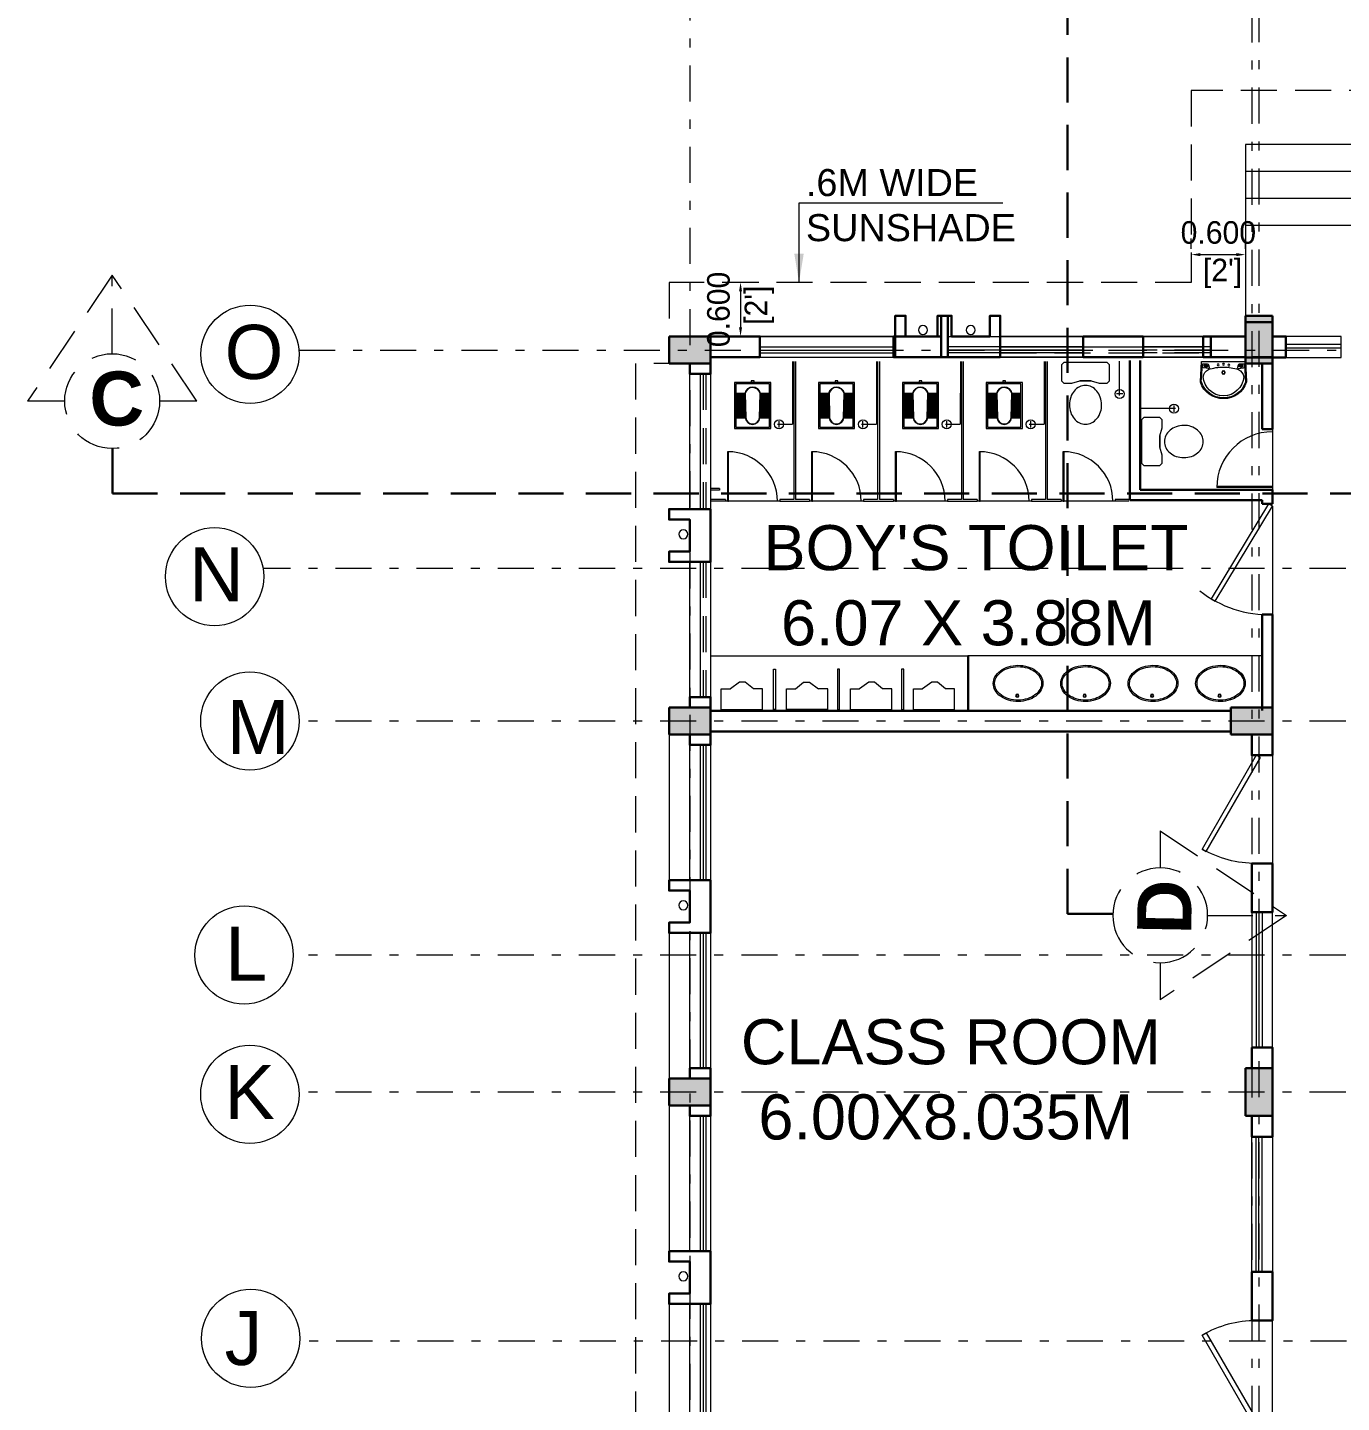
# Model space of a CAD drawing. Header units: millimetres. Extents: x 3614 to 12428, y -844 to 6844.
# Drawn here: x 5429.72 to 5444.28, y -309.71 to -294.46 of the extents above; entities that cross this region are included whole.
import ezdxf

# ---------------------------------------------------------------- set-up
doc = ezdxf.new("R2010")
doc.units = ezdxf.units.MM
doc.header["$LTSCALE"] = 40
doc.header["$MEASUREMENT"] = 0
doc.header["$PDMODE"] = 32
doc.header["$PDSIZE"] = 0.02
for name, pattern in [('CENTER2', [1.125, 0.75, -0.125, 0.125, -0.125]), ('DASHDOT', [1, 0.5, -0.25, 0, -0.25]), ('DASHED', [0.75, 0.5, -0.25]), ('DASHED2', [0.375, 0.25, -0.125])]:
    doc.linetypes.add(name, pattern=pattern)
doc.layers.get('0').update_dxf_attribs({"linetype": 'CONTINUOUS', "lineweight": 20})
doc.layers.get('Defpoints').update_dxf_attribs({"linetype": 'CONTINUOUS', "lineweight": 20})
for name, color, linetype, lineweight in [('CLL LEV.', 15, 'CONTINUOUS', 18), ('Column', 252, 'CONTINUOUS', 30), ('Column Hatch', 253, 'CONTINUOUS', 13), ('CUBICAL TOILET', 160, 'CONTINUOUS', 15), ('Dim', 220, 'CONTINUOUS', 15), ('Door', 54, 'CONTINUOUS', 18), ('elevation', 7, 'CONTINUOUS', 9), ('Fixture', 44, 'CONTINUOUS', 15), ('Furniture', 13, 'CONTINUOUS', 15), ('GRID', 134, 'DASHDOT', 13), ('GRID TEXT', 134, 'CENTER2', 13), ('Hidden', 30, 'DASHED', 18), ('Section', 72, 'DASHED2', 30), ('Stair', 1, 'CONTINUOUS', 15), ('TEXT', 7, 'CONTINUOUS', 20), ('Ventilator', 6, 'DASHED', 18), ('Wall', 7, 'CONTINUOUS', 30), ('Window', 150, 'CONTINUOUS', 15), ('Window-Wall', 7, 'CONTINUOUS', 18)]:
    doc.layers.add(name, color=color, linetype=linetype, lineweight=lineweight)
doc.styles.add('DIM', font='arial.ttf')
doc.styles.add('L120', font='simplex.shx', dxfattribs={"height": 1})
doc.styles.get("Standard").update_dxf_attribs({"font": 'txt.shx', "height": 0.03937})
doc.styles.add('Tabrej', font='GOTHIC.TTF')
doc.styles.add('Tabrej.', font='GOTHIC.TTF', dxfattribs={"height": 1})
doc.dimstyles.get("Standard").update_dxf_attribs({"dimtxt": 0.18, "dimasz": 0.18, "dimexe": 0.18, "dimexo": 0.0625, "dimgap": 0.09, "dimtad": 0, "dimtih": 1, "dimtoh": 1, "dimdec": 4, "dimzin": 0, "dimdsep": 46, "dimtxsty": 'Standard', "dimcen": 0.09, "dimadec": 0, "dimazin": 0, "dimtfac": 1, "dimtdec": 4, "dimtofl": 0, "dimtmove": 0, "dimatfit": 3, "dimfxl": 0, "dimtolj": 1, "dimtzin": 0, "dimarcsym": 0})
doc.dimstyles.new('Tabrej', dxfattribs={"dimtxt": 0.5, "dimasz": 0.45, "dimexe": 0.18, "dimexo": 0.0625, "dimgap": 0.09, "dimtad": 0, "dimdec": 3, "dimzin": 0, "dimdsep": 46, "dimtxsty": 'Tabrej', "dimcen": 0, "dimclrd": 256, "dimclre": 256, "dimclrt": 7, "dimaunit": 1, "dimadec": 3, "dimazin": 0, "dimtfac": 1, "dimtdec": 3, "dimtofl": 0, "dimtmove": 0, "dimatfit": 3, "dimfxl": 0, "dimtolj": 1, "dimtzin": 0, "dimlwd": -1, "dimlwe": -1, "dimarcsym": 0})

# ---------------------------------------------------------------- blocks, each defined once
blk = doc.blocks.new('COLUMN 546')
at = {"layer": 'Column Hatch'}
h = blk.add_hatch(color=0, dxfattribs=at)
h.dxf.hatch_style = 1
h.paths.add_polyline_path([(0, 0), (0.3, 0), (0.3, 0.46), (0, 0.46)])
at = {"layer": 'Column'}
for p, q in [((0.3, 0.46), (0, 0.46)), ((0, 0.46), (0, 0)), ((0.3, 0), (0.3, 0.46)), ((0, 0), (0.3, 0))]:
    blk.add_line(p, q, dxfattribs=at)
blk = doc.blocks.new('*U18')
for p, q in [((0, 0), (0, -6)), ((40, 0), (40, -6))]:
    blk.add_line(p, q)
blk.add_lwpolyline([(0, 0), (34.64, 20), (35.52, 18.48), (0.87, -1.52)], close=True)
blk.add_arc((0, 0), 40, 0, 30)
blk = doc.blocks.new('DOOR1')
at = {"layer": 'Door'}
blk.add_line((0, 0), (1.2, 0), dxfattribs=at)
at = {"layer": 'Door', "xscale": 0.0300000000000013, "yscale": 0.0300000000000013, "zscale": 0.0300000000000013}
blk.add_blockref('*U18', (0, 0.18), dxfattribs=at)
blk = doc.blocks.new('VENT 2')
at = {"layer": 'Ventilator', "linetype": 'Continuous', "ltscale": 0.02}
for p, q in [((0, 0.182), (1.5, 0.182)), ((0, 0.152), (1.5, 0.152))]:
    blk.add_line(p, q, dxfattribs=at)
at = {"layer": 'Window-Wall'}
for p, q in [((0, 0.23), (1.5, 0.23)), ((0, 0), (0, 0.23)), ((1.5, 0.23), (1.5, 0)), ((0, 0.115), (1.5, 0.115)), ((1.5, 0), (0, 0))]:
    blk.add_line(p, q, dxfattribs=at)
blk = doc.blocks.new('SHAFT2')
at = {"layer": 'Fixture'}
blk.add_circle((0.302, 0.307), 0.05, dxfattribs=at)
at = {"layer": 'Wall'}
blk.add_lwpolyline([(0, 0.585), (0.46, 0.585), (0.46, 0.47), (0.23, 0.47), (0.23, 0.115), (0.46, 0.115), (0.46, 0), (0, 0), (0, 0.585)], dxfattribs=at)
blk = doc.blocks.new('WINDOW 1')
at = {"layer": 'CLL LEV.'}
for p, q in [((-0.115, -0.23), (-0.115, -0.46)), ((1.615, -0.23), (1.615, -0.46)), ((-0.115, -0.46), (1.615, -0.46))]:
    blk.add_line(p, q, dxfattribs=at)
at = {"layer": 'Window'}
for p, q in [((0, -0.051), (1.5, -0.051)), ((0, -0.081), (1.5, -0.081))]:
    blk.add_line(p, q, dxfattribs=at)
at = {"layer": 'Window-Wall'}
for p, q in [((0, 0), (1.5, 0)), ((0, -0.23), (0, 0)), ((1.5, 0), (1.5, -0.23)), ((0, -0.115), (1.5, -0.115)), ((1.5, -0.23), (0, -0.23))]:
    blk.add_line(p, q, dxfattribs=at)
blk = doc.blocks.new('COLM 530')
at = {"layer": 'Column Hatch'}
h = blk.add_hatch(color=0, dxfattribs=at)
h.dxf.hatch_style = 1
h.paths.add_polyline_path([(5443.518, -633.795), (5443.218, -633.795), (5443.218, -634.325), (5443.518, -634.325)])
at = {"layer": 'Column'}
for p, q in [((5443.518, -633.795), (5443.218, -633.795)), ((5443.218, -633.795), (5443.218, -634.325)), ((5443.518, -634.325), (5443.518, -633.795)), ((5443.218, -634.325), (5443.518, -634.325))]:
    blk.add_line(p, q, dxfattribs=at)
blk = doc.blocks.new('SHAFT')
at = {"layer": 'Fixture'}
blk.add_circle((-0.328, 0.302), 0.05, dxfattribs=at)
at = {"layer": 'Wall'}
blk.add_lwpolyline([(-0.655, 0), (-0.655, 0.46), (-0.54, 0.46), (-0.54, 0.23), (-0.115, 0.23), (-0.115, 0.46), (0, 0.46), (0, 0), (-0.655, 0)], dxfattribs=at)
blk = doc.blocks.new('ENGLISH SHEET')
at = {"layer": 'Fixture'}
for p, q in [((4663.798, 251.204), (4663.773, 251.179)), ((4663.773, 251.179), (4663.773, 250.696)), ((4663.976, 251.204), (4663.798, 251.204)), ((4664.002, 251.179), (4663.976, 251.204)), ((4664.002, 251.09), (4664.002, 251.179)), ((4663.976, 251.001), (4664.002, 251.09)), ((4663.976, 250.874), (4663.976, 251.001)), ((4663.976, 251.001), (4663.976, 250.874)), ((4664.002, 250.785), (4663.976, 250.874)), ((4664.002, 250.696), (4664.002, 250.785)), ((4663.773, 250.696), (4663.798, 250.67)), ((4663.798, 250.67), (4663.976, 250.67)), ((4663.976, 250.67), (4664.002, 250.696))]:
    blk.add_line(p, q, dxfattribs=at)
blk.add_lwpolyline([(4664.459, 250.937, 0.117036), (4664.443, 251.003, 0.104338), (4664.396, 251.063, 0.09029), (4664.321, 251.105, 0.09898), (4664.243, 251.115, 0.08237), (4664.159, 251.101, 0.09029), (4664.09, 251.063, 0.104338), (4664.043, 251.003, 0.117036), (4664.027, 250.937, 0.117036), (4664.043, 250.871, 0.104338), (4664.09, 250.811, 0.09029), (4664.159, 250.773, 0.08237), (4664.243, 250.759, 0.08237), (4664.327, 250.773, 0.09029), (4664.396, 250.811, 0.104338), (4664.443, 250.871, 0.117036)], format="xyb", close=True, dxfattribs=at)
blk = doc.blocks.new('RSA BASIN 9')
for points in [[(-0.1, -16.2, 0.340881), (10.04, -9, 0.074195), (10.06, -8.89), (9.53, 0), (-9.54, 0), (-10.02, -8.77, 0.082611), (-9.96, -9.15, 0.330812), (-0.1, -16.2)], [(0, -15.03, 0.391482), (8.86, -6.67, 0.252869), (6.53, -3.51, 0.087242), (0.02, -2.46, 0.079484), (-6.53, -3.51, 0.2542), (-8.82, -6.67, 0.39026), (0, -15.03)], [(-8.57, -1.96, -0.907437), (-8.45, -1.81), (-7.52, -2.57, -0.907437), (-7.64, -2.72)], [(-8.2, -1.64, -0.907437), (-8.07, -1.49), (-7.14, -2.25, -0.907437), (-7.27, -2.4)], [(-7.82, -1.32, -0.907437), (-7.7, -1.17), (-6.77, -1.93, -0.907437), (-6.89, -2.08)], [(7.82, -1.32, 0.907437), (7.7, -1.17), (6.77, -1.93, 0.907437), (6.89, -2.08)], [(8.2, -1.64, 0.907437), (8.07, -1.49), (7.14, -2.25, 0.907437), (7.27, -2.4)], [(8.57, -1.96, 0.907437), (8.45, -1.81), (7.52, -2.57, 0.907437), (7.64, -2.72)]]:
    blk.add_lwpolyline(points, format="xyb", close=True)
for points in [[(-5.93, -3.31), (-6.16, -2.95, -0.183787), (-6.22, -2.68, 0.126662), (-6.25, -2.43), (-6.59, -1.44, 0.35453), (-7.05, -0.98), (-8.75, -0.98, 0.414214), (-9.14, -1.37), (-9.56, -9.09, 0.329849), (-0.07, -15.81, 0.338736), (9.65, -8.94, 0.075632), (9.66, -8.82), (9.14, -1.37, 0.414214), (8.75, -0.98), (7.05, -0.98, 0.35453), (6.59, -1.44), (6.25, -2.43, 0.126662), (6.22, -2.68, -0.183787), (6.16, -2.95), (5.93, -3.31)], [(-6.18, -3.39), (-6.24, -3.29, 0.220542), (-6.52, -3.11), (-8.75, -2.78, -0.361119), (-9.19, -2.35)], [(6.18, -3.39), (6.24, -3.29, -0.220542), (6.52, -3.11), (8.75, -2.78, 0.358803), (9.21, -2.33, 0.358803)]]:
    blk.add_lwpolyline(points, format="xyb")
for centre, radius in [((-2.35, -1.56), 0.399), ((0, -4.82), 0.771), ((0, -4.82), 0.602), ((0, -1.23), 0.399), ((2.28, -1.51), 0.399)]:
    blk.add_circle(centre, radius)
blk = doc.blocks.new('RSA CL6')
for p, q in [((5.51, 3.48), (5.51, 7.28)), ((5.91, 3.47), (5.91, 7.28)), ((6.3, 3.46), (6.3, 7.28)), ((6.69, 3.45), (6.69, 7.28)), ((7.09, 3.44), (7.09, 7.28)), ((7.48, 3.43), (7.48, 7.28)), ((7.87, 3.42), (7.87, 7.28)), ((8.27, 3.41), (8.27, 7.28)), ((8.66, 3.4), (8.66, 7.28)), ((9.06, 3.39), (9.06, 7.28)), ((9.45, 3.38), (9.45, 7.28)), ((9.84, 3.37), (9.84, 7.28)), ((10.24, 3.36), (10.24, 7.28)), ((10.63, 3.35), (10.63, 7.28)), ((11.02, 3.34), (11.02, 7.28)), ((11.42, 3.33), (11.42, 7.28)), ((11.81, 3.32), (11.81, 7.28)), ((12.2, 3.31), (12.2, 7.28)), ((12.6, 3.31), (12.6, 7.28)), ((12.99, 3.3), (12.99, 7.28)), ((13.39, 3.29), (13.39, 7.28)), ((13.78, 3.28), (13.78, 7.28)), ((14.17, 3.27), (14.17, 7.28)), ((14.57, 3.26), (14.57, 7.28)), ((14.96, 3.25), (14.96, 7.28)), ((15.35, 3.24), (15.35, 7.28)), ((15.75, 3.23), (15.75, 7.28)), ((16.14, 3.22), (16.14, 7.28)), ((16.14, 7.28), (16.14, 3.22)), ((5.51, -7.28), (5.51, -3.47)), ((5.91, -7.28), (5.91, -3.45)), ((6.3, -7.28), (6.3, -3.44)), ((6.69, -7.28), (6.69, -3.43)), ((7.09, -7.28), (7.09, -3.42)), ((7.48, -7.28), (7.48, -3.41)), ((7.87, -7.28), (7.87, -3.4)), ((8.27, -7.28), (8.27, -3.39)), ((8.66, -7.28), (8.66, -3.38)), ((9.06, -7.28), (9.06, -3.37)), ((9.45, -7.28), (9.45, -3.36)), ((9.84, -7.28), (9.84, -3.34)), ((10.24, -7.28), (10.24, -3.33)), ((10.63, -7.28), (10.63, -3.32)), ((11.02, -7.28), (11.02, -3.31)), ((11.42, -7.28), (11.42, -3.3)), ((11.81, -7.28), (11.81, -3.29)), ((12.2, -7.28), (12.2, -3.28)), ((12.6, -7.28), (12.6, -3.27)), ((12.99, -7.28), (12.99, -3.26)), ((13.39, -7.28), (13.39, -3.24)), ((13.78, -7.28), (13.78, -3.23)), ((14.17, -7.28), (14.17, -3.22)), ((14.57, -7.28), (14.57, -3.21)), ((14.96, -7.28), (14.96, -3.2)), ((15.35, -7.28), (15.35, -3.19)), ((15.75, -7.28), (15.75, -3.18)), ((16.14, -3.17), (16.14, -7.28)), ((16.14, -7.28), (16.14, -3.17))]:
    blk.add_line(p, q)
for points in [[(0.79, 7.87), (20.87, 7.87), (20.87, -7.87), (0.79, -7.87)], [(1.38, 7.28), (20.28, 7.28), (20.28, -7.28), (1.38, -7.28)]]:
    blk.add_lwpolyline(points, close=True)
blk.add_lwpolyline([(0.79, -0.59), (0, -0.59), (0, 0.59), (0.79, 0.59)])
for points in [[(5.51, 3.48), (16.14, 3.22, -0.899983), (16.14, -3.17), (5.54, -3.47, -0.799392)], [(5.53, 3.28), (16.13, 3.02, -0.897689), (16.12, -2.97), (5.56, -3.27, -0.793494), (5.53, 3.28)]]:
    blk.add_lwpolyline(points, format="xyb", close=True)
blk = doc.blocks.new('RH 1200')
for p, q in [((21, 0), (21, 43.3)), ((21.7, 0), (21.7, 43.3)), ((-21.7, 0), (21.7, 0)), ((21.7, 0), (21, 0))]:
    blk.add_line(p, q)
at = {"extrusion": (0, 0, -1)}
blk.add_ellipse((21.7, 0), major_axis=(-30.6, 30.6), ratio=1, start_param=5.497787, end_param=7.068583, dxfattribs=at)
blk = doc.blocks.new('HJK')
at = {"layer": 'Door', "ltscale": 20}
blk.add_line((3658.233, -481.12), (3658.908, -481.12), dxfattribs=at)
at = {"layer": 'Door', "ltscale": 20, "xscale": 0.014287499999341, "yscale": 0.014287499999341, "zscale": 0.014287499999341, "rotation": 359.999999999943}
blk.add_blockref('RH 1200', (3658.571, -481.12), dxfattribs=at)
blk = doc.blocks.new('RSA BASIN 2')
for points in [[(10.67, -8.12, 0.12976), (9.97, -5.22, 0.106426), (7.61, -2.47, 0.084431), (4.27, -0.72, 0.073534), (0, 0, 0.073534), (-4.29, -0.55, 0.084431), (-7.7, -2.16, 0.106426), (-10.17, -4.82, 0.12976), (-10.98, -7.69, 0.12976), (-10.28, -10.59, 0.106426), (-7.92, -13.34, 0.084431), (-4.58, -15.09, 0.073534), (-0.31, -15.81, 0.073534), (3.98, -15.26, 0.084431), (7.39, -13.64, 0.106426), (9.85, -10.99, 0.12976)], [(10.08, -7.9, 0.119977), (9.45, -5.5, 0.106426), (7.25, -2.94, 0.084431), (4.08, -1.28, 0.073534), (-0.01, -0.59, 0.073534), (-4.13, -1.12, 0.084431), (-7.36, -2.65, 0.106426), (-9.66, -5.12, 0.12976), (-10.39, -7.7, 0.009633), (-10.39, -7.9, 0.119977), (-9.76, -10.31, 0.106426), (-7.57, -12.87, 0.084431), (-4.4, -14.53, 0.073534), (-0.3, -15.22, 0.073534), (3.82, -14.69, 0.084431), (7.05, -13.16, 0.106426), (9.35, -10.69, 0.12976), (10.08, -8.11, 0.009633)]]:
    blk.add_lwpolyline(points, format="xyb", close=True)
for radius in [0.7, 0.479]:
    blk.add_circle((-0.47, -2.53), radius)
blk = doc.blocks.new('Urinal 1')
for p, q in [((0, 9), (9, 9)), ((0, 9), (0, -9)), ((9, 9), (9, 5)), ((12, 1), (9, 5)), ((12, -1.5), (12, 1)), ((9, -5), (12, -1.5)), ((9, -9), (9, -5)), ((0, -9), (9, -9))]:
    blk.add_line(p, q)
blk = doc.blocks.new('rtg')
at = {"layer": 'Door', "ltscale": 0.05}
blk.add_line((5064.361, -255.623), (5064.361, -256.826), dxfattribs=at)
at = {"layer": 'Door'}
blk.add_lwpolyline([(5064.361, -255.623), (5064.317, -255.597), (5063.682, -256.65), (5063.726, -256.676)], close=True, dxfattribs=at)
blk.add_arc((5064.319, -255.593), 1.234, 231.6585, 271.9391, dxfattribs=at)
blk = doc.blocks.new('GRID TY6')
at = {"layer": 'GRID', "lineweight": 18, "ltscale": 0.02}
for p, q in [((5437.0578, -290.0307), (5437.0578, -340.9309)), ((5443.2878, -290.2754), (5443.2878, -340.9309)), ((5443.3678, -290.2724), (5443.3678, -340.9309)), ((5432.7255, -295.8856), (5508.2295, -295.8856)), ((5508.2295, -300.0006), (5432.7255, -300.0006)), ((5508.2295, -304.1156), (5432.7249, -304.1156))]:
    blk.add_line(p, q, dxfattribs=at)
at = {"layer": 'GRID', "color": 190, "lineweight": 18, "ltscale": 0.02}
for p, q in [((5508.2295, -298.3106), (5432.3268, -298.3106)), ((5508.2295, -302.5959), (5432.6614, -302.5959)), ((5508.2388, -306.8766), (5432.6783, -306.8766))]:
    blk.add_line(p, q, dxfattribs=at)
at = {"layer": 'GRID TEXT', "linetype": 'ByBlock', "lineweight": 20, "ltscale": 0.05}
for centre in [(5432.1828, -295.9325), (5432.1807, -300.0006), (5432.1807, -304.141)]:
    blk.add_circle(centre, 0.5447, dxfattribs=at)
at = {"layer": 'GRID TEXT', "color": 190, "linetype": 'ByBlock', "lineweight": 20, "ltscale": 0.05}
for centre in [(5431.7893, -298.3993), (5432.1167, -302.5959), (5432.1901, -306.8479)]:
    blk.add_circle(centre, 0.5447, dxfattribs=at)
at = {"layer": 'GRID TEXT', "linetype": 'ByBlock', "lineweight": 20, "ltscale": 0.05, "char_height": 0.6, "attachment_point": 1, "style": 'Tabrej.'}
for s, insert in [('{\\fArial|b0|i0|c0|p34;O}', (5431.9008, -295.6064)), ('{\\fArial|b0|i0|c0|p34;M}', (5431.924, -299.7662))]:
    blk.add_mtext_dynamic_manual_height_columns(s, width=2.477927, gutter_width=5, heights=[0], dxfattribs=dict(at, insert=insert))
at = {"layer": 'GRID TEXT', "color": 190, "lineweight": 18, "ltscale": 0.05, "char_height": 0.6, "attachment_point": 1, "style": 'Tabrej.'}
for s, insert in [('{\\fArial|b0|i0|c0|p34;N}', (5431.5073, -298.0732)), ('{\\fArial|b0|i0|c0|p34;J}', (5431.9006, -306.5429))]:
    blk.add_mtext_dynamic_manual_height_columns(s, width=2.477927, gutter_width=5, heights=[0], dxfattribs=dict(at, insert=insert))
at = {"layer": 'GRID TEXT', "color": 190, "linetype": 'ByBlock', "lineweight": 20, "ltscale": 0.05, "insert": (5431.908, -302.2807), "char_height": 0.6, "attachment_point": 1, "style": 'Tabrej.'}
blk.add_mtext_dynamic_manual_height_columns('{\\fArial|b0|i0|c0|p34;L}', width=2.477927, gutter_width=5, heights=[0], dxfattribs=at)
at = {"layer": 'GRID TEXT', "lineweight": 18, "ltscale": 0.05, "insert": (5431.8987, -303.8149), "char_height": 0.6, "attachment_point": 1, "style": 'Tabrej.'}
blk.add_mtext_dynamic_manual_height_columns('{\\fArial|b0|i0|c0|p34;K}', width=2.477927, gutter_width=5, heights=[0], dxfattribs=at)
blk = doc.blocks.new('BDHVBFH')
at = {"layer": 'Section', "color": 7, "linetype": 'ByBlock', "lineweight": 20, "ltscale": 0.05}
for p, q in [((5432.399, -574.787), (5431.461, -576.186)), ((5432.399, -575.66), (5432.399, -574.787)), ((5433.338, -576.186), (5432.399, -574.787)), ((5431.873, -576.186), (5431.461, -576.186)), ((5433.338, -576.186), (5432.925, -576.186))]:
    blk.add_line(p, q, dxfattribs=at)
blk.add_circle((5432.399, -576.186), 0.526, dxfattribs=at)
blk = doc.blocks.new('SEC CC')
at = {"layer": 'Section', "ltscale": 0.05}
for q in [(5650.526, -525.926), (5675.879, -526.426)]:
    blk.add_line((5650.526, -526.426), q, dxfattribs=at)
at = {"layer": 'Section'}
blk.add_blockref('BDHVBFH', (218.124, 50.786), dxfattribs=at)
at = {"layer": 'Section', "insert": (5650.265, -525.077), "char_height": 0.6, "attachment_point": 1, "rotation": 1.0017, "style": 'Tabrej'}
blk.add_mtext_dynamic_manual_height_columns('{\\fArial|b1|i0|c0|p34;C}', width=20.54056, gutter_width=5, heights=[0], dxfattribs=at)
blk = doc.blocks.new('SEC DD')
at = {"layer": 'Section', "ltscale": 0.05}
for p, q in [((5719.78, -533.24), (5719.78, -532.74)), ((5733.893, -533.24), (5733.893, -532.74)), ((5719.78, -533.24), (5733.893, -533.24))]:
    blk.add_line(p, q, dxfattribs=at)
at = {"layer": 'Section'}
blk.add_blockref('BDHVBFH', (287.365, 43.972), dxfattribs=at)
at = {"layer": 'Section', "xscale": 0.8901284446376274, "yscale": 0.8901284446376274, "zscale": 0.8901284446376274}
blk.add_blockref('BDHVBFH', (898.22, -19.336), dxfattribs=at)
at = {"layer": 'Section', "char_height": 0.6, "attachment_point": 1, "rotation": 1.0017, "style": 'Tabrej'}
for s, insert in [('{\\fArial|b1|i0|c0|p34;D}', (5719.549, -531.871)), ("{\\fArial|b1|i0|c0|p34;D'}", (5733.532, -531.866))]:
    blk.add_mtext_dynamic_manual_height_columns(s, width=20.54056, gutter_width=5, heights=[0], dxfattribs=dict(at, insert=insert))
blk = doc.blocks.new('*D475')
at = {"layer": 'Defpoints', "color": 0, "ltscale": 0.05, "transparency": 16777216}
for p in [(5437.888, -297.289), (5437.621, -297.889), (5437.835, -297.889)]:
    blk.add_point(p, dxfattribs=at)
at = {"layer": 'Dim', "ltscale": 0.05, "transparency": 16777216}
for p, q in [((5437.825, -297.289), (5437.441, -297.289)), ((5437.621, -297.389), (5437.621, -297.789)), ((5437.773, -297.889), (5437.441, -297.889))]:
    blk.add_line(p, q, dxfattribs=at)
for points in [[(5437.604, -297.389), (5437.637, -297.389), (5437.621, -297.289)], [(5437.604, -297.789), (5437.637, -297.789), (5437.621, -297.889)]]:
    blk.add_solid(points, dxfattribs=at)
at = {"layer": 'Dim', "color": 7, "lineweight": 18, "ltscale": 0.05, "transparency": 16777216, "insert": (5437.621, -297.589), "char_height": 0.25, "attachment_point": 5, "rotation": 90, "style": 'Tabrej'}
blk.add_mtext("\\A1;0.600\\P [2']", dxfattribs=at)
blk = doc.blocks.new('*D476')
at = {"layer": 'Defpoints', "color": 0, "ltscale": 0.05, "transparency": 16777216}
for p in [(5442.618, -296.981), (5443.218, -296.981), (5443.218, -296.981)]:
    blk.add_point(p, dxfattribs=at)
at = {"layer": 'Dim', "ltscale": 0.05, "transparency": 16777216}
for p, q in [((5442.618, -296.918), (5442.618, -296.801)), ((5443.218, -296.918), (5443.218, -296.801)), ((5442.718, -296.981), (5443.118, -296.981))]:
    blk.add_line(p, q, dxfattribs=at)
for points in [[(5442.718, -296.964), (5442.718, -296.998), (5442.618, -296.981)], [(5443.118, -296.964), (5443.118, -296.998), (5443.218, -296.981)]]:
    blk.add_solid(points, dxfattribs=at)
at = {"layer": 'Dim', "color": 7, "lineweight": 18, "ltscale": 0.05, "transparency": 16777216, "insert": (5442.918, -296.981), "char_height": 0.25, "attachment_point": 5, "style": 'Tabrej'}
blk.add_mtext("\\A1;0.600\\P [2']", dxfattribs=at)
blk = doc.blocks.new('NEW BILDING')
at = {"layer": 'CLL LEV.'}
for p, q in [((5437.0578, -269.9611), (5436.8278, -269.9611)), ((5437.0578, -269.9611), (5436.8278, -269.9611)), ((5437.0578, -269.9611), (5436.8278, -269.9611)), ((5437.0578, -271.6911), (5436.8278, -271.6911)), ((5437.0578, -271.6911), (5436.8278, -271.6911)), ((5437.0578, -271.6911), (5436.8278, -271.6911)), ((5437.0578, -272.0461), (5436.8278, -272.0461)), ((5437.0578, -272.0461), (5436.8278, -272.0461)), ((5437.0578, -272.0461), (5436.8278, -272.0461)), ((5437.0578, -273.7761), (5436.8278, -273.7761)), ((5437.0578, -273.7761), (5436.8278, -273.7761)), ((5437.0578, -273.7761), (5436.8278, -273.7761))]:
    blk.add_line(p, q, dxfattribs=at)
at = {"layer": 'CUBICAL TOILET', "ltscale": 0.01}
for p, q in [((5438.2098, -269.9381), (5438.2098, -271.4681)), ((5438.2298, -269.9381), (5438.2298, -271.4681)), ((5439.1398, -269.9381), (5439.1398, -271.4681)), ((5439.1598, -269.9381), (5439.1598, -271.4681)), ((5440.0698, -269.9381), (5440.0698, -271.4681)), ((5440.0898, -269.9381), (5440.0898, -271.4681)), ((5440.9998, -269.9381), (5440.9998, -271.4681)), ((5441.0198, -269.9381), (5441.0198, -271.4681)), ((5437.3878, -271.3468), (5437.2878, -271.3468)), ((5437.3878, -271.3468), (5437.2878, -271.3468)), ((5437.3878, -271.3668), (5437.2878, -271.3668)), ((5437.3878, -271.3668), (5437.2878, -271.3668)), ((5437.3878, -271.3468), (5437.3878, -271.3668)), ((5437.3878, -271.3468), (5437.3878, -271.3668)), ((5437.4548, -271.4681), (5437.2999, -271.4681)), ((5437.4548, -271.4881), (5437.2999, -271.4881)), ((5437.4548, -271.4681), (5437.4548, -271.4881)), ((5437.4548, -271.4905), (5437.4548, -271.4805)), ((5438.2098, -271.4681), (5438.0548, -271.4681)), ((5438.0548, -271.4681), (5438.0548, -271.4881)), ((5438.0548, -271.4881), (5438.3848, -271.4881)), ((5438.3848, -271.4681), (5438.2298, -271.4681)), ((5438.3848, -271.4681), (5438.3848, -271.4881)), ((5439.1398, -271.4681), (5438.9848, -271.4681)), ((5438.9848, -271.4681), (5438.9848, -271.4881)), ((5438.9848, -271.4881), (5439.3148, -271.4881)), ((5439.3148, -271.4681), (5439.1598, -271.4681)), ((5439.3148, -271.4681), (5439.3148, -271.4881)), ((5440.0698, -271.4681), (5439.9148, -271.4681)), ((5439.9148, -271.4681), (5439.9148, -271.4881)), ((5439.9148, -271.4881), (5440.2448, -271.4881)), ((5440.2448, -271.4681), (5440.0898, -271.4681)), ((5440.2448, -271.4681), (5440.2448, -271.4881)), ((5440.9998, -271.4681), (5440.8448, -271.4681)), ((5440.8448, -271.4681), (5440.8448, -271.4881)), ((5440.8448, -271.4881), (5441.1748, -271.4881)), ((5441.1748, -271.4681), (5441.0198, -271.4681)), ((5441.1748, -271.4681), (5441.1748, -271.4881)), ((5441.9249, -271.4681), (5441.7748, -271.4681)), ((5441.7748, -271.4681), (5441.7748, -271.4881)), ((5441.9249, -271.4881), (5441.7748, -271.4881))]:
    blk.add_line(p, q, dxfattribs=at)
at = {"layer": 'CUBICAL TOILET', "ltscale": 0.05}
for p, q in [((5440.14, -273.7991), (5440.14, -273.2011)), ((5440.1525, -273.2011), (5440.14, -273.2011)), ((5440.1525, -273.7991), (5440.1525, -273.2011))]:
    blk.add_line(p, q, dxfattribs=at)
at = {"layer": 'Door', "ltscale": 20}
blk.add_line((5443.5181, -270.688), (5443.5181, -271.363), dxfattribs=at)
at = {"layer": 'Fixture'}
for p, q in [((5437.2878, -273.2011), (5440.14, -273.2011)), ((5443.4027, -273.2011), (5440.1525, -273.2011))]:
    blk.add_line(p, q, dxfattribs=at)
for points in [[(5438.0093, -273.3491), (5438.0093, -273.7991), (5437.9843, -273.7991), (5437.9843, -273.3491)], [(5438.6943, -273.3491), (5438.6943, -273.7991), (5438.7193, -273.7991), (5438.7193, -273.3491)], [(5439.4043, -273.3496), (5439.4043, -273.7996), (5439.4293, -273.7996), (5439.4293, -273.3496)]]:
    blk.add_lwpolyline(points, close=True, dxfattribs=at)
at = {"layer": 'Furniture', "ltscale": 0.05}
for p, q in [((5438.1974, -269.9381), (5438.1973, -270.6352)), ((5439.1274, -269.9381), (5439.1273, -270.6352)), ((5440.0574, -269.9381), (5440.0573, -270.6352)), ((5440.9874, -269.9381), (5440.9873, -270.6352)), ((5441.8237, -270.3138), (5441.8237, -269.9353)), ((5441.8578, -270.298), (5441.7895, -270.298)), ((5442.4417, -270.4614), (5442.0632, -270.4613)), ((5442.4259, -270.4272), (5442.4259, -270.4955)), ((5438.0315, -270.6352), (5438.1973, -270.6352)), ((5438.0473, -270.6694), (5438.0473, -270.6011)), ((5438.9615, -270.6352), (5439.1273, -270.6352)), ((5438.9773, -270.6694), (5438.9773, -270.6011)), ((5439.8915, -270.6352), (5440.0573, -270.6352)), ((5439.9073, -270.6694), (5439.9073, -270.6011)), ((5440.7273, -270.6631), (5440.7273, -270.5948)), ((5440.8215, -270.6352), (5440.9873, -270.6352)), ((5440.8373, -270.6694), (5440.8373, -270.6011))]:
    blk.add_line(p, q, dxfattribs=at)
for centre in [(5441.8237, -270.298), (5442.4259, -270.4614), (5438.0473, -270.6352), (5438.9773, -270.6352), (5439.9073, -270.6352), (5440.8373, -270.6352)]:
    blk.add_circle(centre, 0.05, dxfattribs=at)
at = {"layer": 'Hidden', "ltscale": 0.02}
for p, q in [((5447.7678, -266.9311), (5442.6178, -266.9311)), ((5442.6178, -266.9311), (5442.6178, -269.0611)), ((5442.6178, -269.0611), (5436.8278, -269.0611)), ((5436.8278, -269.0611), (5436.8278, -269.6611)), ((5437.0578, -269.9611), (5436.4578, -269.9611)), ((5436.4578, -269.9611), (5436.4578, -282.3061)), ((5437.0578, -269.9611), (5436.4578, -269.9611))]:
    blk.add_line(p, q, dxfattribs=at)
at = {"layer": 'Stair', "ltscale": 0.05}
for p, q in [((5447.1678, -267.5311), (5443.2178, -267.5311)), ((5443.2178, -267.5311), (5443.2178, -269.5011)), ((5447.1678, -267.8311), (5443.2178, -267.8311)), ((5447.1678, -268.1311), (5443.2178, -268.1311)), ((5447.1678, -268.4311), (5443.2178, -268.4311))]:
    blk.add_line(p, q, dxfattribs=at)
at = {"layer": 'Ventilator', "ltscale": 0.02}
for p, q in [((5440.5003, -269.8132), (5442.7503, -269.8132)), ((5440.5003, -269.8432), (5442.7503, -269.8432)), ((5442.8328, -269.8132), (5442.0828, -269.8132)), ((5442.8328, -269.8432), (5442.0828, -269.8432)), ((5442.8396, -269.8132), (5442.0896, -269.8132)), ((5442.8396, -269.8432), (5442.0896, -269.8432)), ((5437.2068, -270.0761), (5437.2068, -271.5761)), ((5437.2068, -270.0761), (5437.2068, -271.5761)), ((5437.2068, -270.0761), (5437.2068, -271.5761)), ((5437.2368, -270.0761), (5437.2368, -271.5761)), ((5437.2368, -270.0761), (5437.2368, -271.5761)), ((5437.2368, -270.0761), (5437.2368, -271.5761)), ((5437.2068, -272.1611), (5437.2068, -273.6611)), ((5437.2068, -272.1611), (5437.2068, -273.6611)), ((5437.2068, -272.1611), (5437.2068, -273.6611)), ((5437.2368, -272.1611), (5437.2368, -273.6611)), ((5437.2368, -272.1611), (5437.2368, -273.6611)), ((5437.2368, -272.1611), (5437.2368, -273.6611))]:
    blk.add_line(p, q, dxfattribs=at)
at = {"layer": 'Wall'}
for p, q in [((5443.2878, -269.8911), (5443.5178, -269.8911)), ((5443.2878, -269.8911), (5443.5178, -269.8911)), ((5443.0578, -273.8111), (5437.2878, -273.8111)), ((5443.0578, -273.8111), (5437.2878, -273.8111)), ((5443.0578, -273.8111), (5437.2878, -273.8111)), ((5443.0578, -274.0411), (5437.2878, -274.0411)), ((5443.0578, -274.0411), (5437.2878, -274.0411))]:
    blk.add_line(p, q, dxfattribs=at)
at = {"layer": 'Wall', "ltscale": 0.05}
for p, q in [((5441.9369, -271.4782), (5441.9366, -269.9261)), ((5442.0518, -271.3611), (5442.0516, -269.9261)), ((5443.4031, -270.688), (5443.4031, -269.9611)), ((5443.5178, -269.9611), (5443.5178, -270.688)), ((5443.5181, -270.688), (5443.4031, -270.688)), ((5443.5181, -270.688), (5443.4031, -270.688)), ((5443.5181, -271.363), (5442.0518, -271.3632)), ((5443.5181, -271.5162), (5443.5181, -271.3629)), ((5443.4031, -271.478), (5441.9369, -271.4782)), ((5443.4031, -271.5162), (5443.4031, -271.478)), ((5443.4031, -271.5162), (5443.5181, -271.5162)), ((5443.4026, -272.7455), (5443.5176, -272.7455)), ((5443.4028, -273.8106), (5443.4026, -272.7455)), ((5443.5178, -273.8106), (5443.5176, -272.7455))]:
    blk.add_line(p, q, dxfattribs=at)
for points in [[(5437.8354, -269.8915), (5437.2878, -269.8915), (5437.2878, -269.6611), (5437.8354, -269.6611)], [(5441.4204, -269.6615), (5442.0828, -269.6615), (5442.0828, -269.8915), (5441.4204, -269.8915)], [(5442.8328, -269.6611), (5443.2178, -269.6611), (5443.2178, -269.8911), (5442.8328, -269.8911)]]:
    blk.add_lwpolyline(points, close=True, dxfattribs=at)
at = {"layer": 'Wall'}
for points in [[(5439.3166, -269.8911), (5439.3166, -269.6611), (5439.8453, -269.6611), (5439.8453, -269.8911), (5439.3166, -269.8911)], [(5442.7503, -269.8911), (5442.7503, -269.6611), (5443.2178, -269.6611), (5443.2178, -269.8911), (5442.7503, -269.8911)], [(5437.0578, -269.9611), (5437.0578, -270.0761), (5437.2878, -270.0761), (5437.2878, -269.9611), (5437.0578, -269.9611)], [(5437.0578, -270.0761), (5437.0578, -269.9611), (5437.2878, -269.9611), (5437.2878, -270.0761), (5437.0578, -270.0761)], [(5437.0578, -269.9611), (5437.0578, -270.0761), (5437.2878, -270.0761), (5437.2878, -269.9611), (5437.0578, -269.9611)], [(5437.0578, -270.0761), (5437.0578, -269.9611), (5437.2878, -269.9611), (5437.2878, -270.0761), (5437.0578, -270.0761)], [(5437.0578, -269.9611), (5437.0578, -270.0761), (5437.2878, -270.0761), (5437.2878, -269.9611), (5437.0578, -269.9611)], [(5437.0578, -270.0761), (5437.0578, -269.9611), (5437.2878, -269.9611), (5437.2878, -270.0761), (5437.0578, -270.0761)], [(5437.0578, -273.7761), (5437.0578, -273.6611), (5437.2878, -273.6611), (5437.2878, -273.7761), (5437.0578, -273.7761)], [(5437.0578, -273.7761), (5437.0578, -273.6611), (5437.2878, -273.6611), (5437.2878, -273.7761), (5437.0578, -273.7761)], [(5437.0578, -273.7761), (5437.0578, -273.6611), (5437.2878, -273.6611), (5437.2878, -273.7761), (5437.0578, -273.7761)], [(5437.0578, -274.0761), (5437.0578, -274.1911), (5437.2878, -274.1911), (5437.2878, -274.0761), (5437.0578, -274.0761)], [(5437.0578, -274.1911), (5437.0578, -274.0761), (5437.2878, -274.0761), (5437.2878, -274.1911), (5437.0578, -274.1911)], [(5443.2878, -274.0761), (5443.5178, -274.0761), (5443.5178, -274.3061), (5443.2878, -274.3061), (5443.2878, -274.0761)], [(5443.2878, -275.5061), (5443.5178, -275.5061), (5443.5178, -276.0461), (5443.2878, -276.0461), (5443.2878, -275.5061)], [(5443.2878, -277.5461), (5443.5178, -277.5461), (5443.5178, -277.7761), (5443.2878, -277.7761), (5443.2878, -277.5461)], [(5437.0578, -277.8911), (5437.0578, -277.7761), (5437.2878, -277.7761), (5437.2878, -277.8911), (5437.0578, -277.8911)], [(5437.0578, -278.1911), (5437.0578, -278.3061), (5437.2878, -278.3061), (5437.2878, -278.1911), (5437.0578, -278.1911)], [(5437.0578, -278.3061), (5437.0578, -278.1911), (5437.2878, -278.1911), (5437.2878, -278.3061), (5437.0578, -278.3061)], [(5443.2878, -278.5361), (5443.5178, -278.5361), (5443.5178, -278.3061), (5443.2878, -278.3061), (5443.2878, -278.5361)], [(5443.2878, -280.5761), (5443.5178, -280.5761), (5443.5178, -280.0361), (5443.2878, -280.0361), (5443.2878, -280.5761)]]:
    blk.add_lwpolyline(points, dxfattribs=at)
at = {"layer": 'Wall', "ltscale": 0.05}
blk.add_lwpolyline([(5443.6678, -269.8932), (5443.5178, -269.8932), (5443.5178, -269.6611), (5443.6678, -269.6611), (5443.6678, -269.8932)], dxfattribs=at)
at = {"layer": 'Window', "ltscale": 0.05}
for p, q in [((5444.2798, -269.75), (5443.6678, -269.75)), ((5444.2798, -269.7918), (5443.6678, -269.7918))]:
    blk.add_line(p, q, dxfattribs=at)
at = {"layer": 'Window-Wall'}
for p, q in [((5437.2878, -269.6611), (5439.8453, -269.6611)), ((5437.8166, -269.6611), (5437.7016, -269.6611)), ((5439.3166, -269.6611), (5439.4316, -269.6611)), ((5442.7503, -269.6611), (5440.5003, -269.6611)), ((5440.5003, -269.6611), (5440.5003, -269.8911)), ((5442.0828, -269.8911), (5442.0828, -269.6611)), ((5442.0828, -269.6611), (5442.8328, -269.6611)), ((5442.7503, -269.8911), (5442.7503, -269.6611)), ((5442.7503, -269.6611), (5442.8653, -269.6611)), ((5442.8328, -269.6611), (5442.8328, -269.8911)), ((5440.5003, -269.7761), (5442.7503, -269.7761)), ((5440.5003, -269.8911), (5441.9366, -269.8911)), ((5442.0516, -269.8911), (5442.7503, -269.8911)), ((5442.8328, -269.7761), (5442.0828, -269.7761)), ((5442.8328, -269.8911), (5442.0828, -269.8911)), ((5442.8396, -269.8911), (5442.0896, -269.8911)), ((5437.0578, -271.5761), (5437.0578, -270.0761)), ((5437.0578, -270.0761), (5437.2878, -270.0761)), ((5437.0578, -271.5761), (5437.0578, -270.0761)), ((5437.0578, -270.0761), (5437.2878, -270.0761)), ((5437.0578, -271.5761), (5437.0578, -270.0761)), ((5437.0578, -270.0761), (5437.2878, -270.0761)), ((5437.1728, -270.0761), (5437.1728, -271.5761)), ((5437.1728, -270.0761), (5437.1728, -271.5761)), ((5437.1728, -270.0761), (5437.1728, -271.5761)), ((5437.2878, -270.0761), (5437.2878, -271.5761)), ((5437.2878, -270.0761), (5437.2878, -271.5761)), ((5437.2878, -270.0761), (5437.2878, -271.5761)), ((5437.2878, -271.5761), (5437.0578, -271.5761)), ((5437.2878, -271.5761), (5437.0578, -271.5761)), ((5437.2878, -271.5761), (5437.0578, -271.5761)), ((5437.0578, -273.6611), (5437.0578, -272.1611)), ((5437.0578, -272.1611), (5437.2878, -272.1611)), ((5437.0578, -273.6611), (5437.0578, -272.1611)), ((5437.0578, -272.1611), (5437.2878, -272.1611)), ((5437.0578, -273.6611), (5437.0578, -272.1611)), ((5437.0578, -272.1611), (5437.2878, -272.1611)), ((5437.1728, -272.1611), (5437.1728, -273.6611)), ((5437.1728, -272.1611), (5437.1728, -273.6611)), ((5437.1728, -272.1611), (5437.1728, -273.6611)), ((5437.2878, -272.1611), (5437.2878, -273.6611)), ((5437.2878, -272.1611), (5437.2878, -273.6611)), ((5437.2878, -272.1611), (5437.2878, -273.6611)), ((5437.2878, -273.6611), (5437.0578, -273.6611)), ((5437.2878, -273.6611), (5437.0578, -273.6611)), ((5437.2878, -273.6611), (5437.0578, -273.6611))]:
    blk.add_line(p, q, dxfattribs=at)
at = {"layer": 'Window-Wall', "ltscale": 0.05}
blk.add_lwpolyline([(5443.6678, -269.8932), (5444.2798, -269.8932), (5444.2798, -269.6611), (5443.6678, -269.6611)], close=True, dxfattribs=at)
at = {"linetype": 'ByBlock', "extrusion": (0, 0, -1), "zscale": -1, "rotation": 90.00000000000001}
blk.add_blockref('SHAFT2', (-5439.3354, -269.8915), dxfattribs=at)
at = {"color": 7, "extrusion": (0, 0, -1), "zscale": -1}
blk.add_blockref('COLUMN 546', (-5443.5178, -269.8932), dxfattribs=at)
at = {"color": 7, "extrusion": (0, 0, -1), "zscale": -1, "rotation": 270}
blk.add_blockref('COLUMN 546', (-5437.2878, -269.6611), dxfattribs=at)
at = {"linetype": 'ByBlock', "xscale": -1}
blk.add_blockref('SHAFT2', (5437.2878, -272.1611), dxfattribs=at)
blk.add_blockref('SHAFT2', (5437.2878, -272.1611), dxfattribs=at)
at = {"color": 7, "extrusion": (0, 0, -1), "xscale": -1, "zscale": -1, "rotation": 270}
for p in [(-5437.2878, -274.0761), (-5443.5178, -274.0761), (-5437.2878, -278.1911)]:
    blk.add_blockref('COLUMN 546', p, dxfattribs=at)
at = {"linetype": 'ByBlock', "extrusion": (0, 0, -1), "zscale": -1}
for p in [(-5437.2878, -276.2761), (-5437.2878, -280.3911)]:
    blk.add_blockref('SHAFT2', p, dxfattribs=at)
blk.add_blockref('COLM 530', (0, 356.0187))
at = {"layer": 'CLL LEV.', "rotation": 270}
for p in [(5437.2878, -274.1911), (5437.2878, -276.2761), (5437.2878, -278.3061), (5437.2878, -280.3911)]:
    blk.add_blockref('WINDOW 1', p, dxfattribs=at)
at = {"layer": 'Door', "ltscale": 20, "extrusion": (0, 0, -1), "xscale": 0.0142875000055938, "yscale": 0.0142875000055938, "zscale": -0.0142875000055938, "rotation": 270.000000014589}
blk.add_blockref('RH 1200', (-5443.5181, -271.0259), dxfattribs=at)
at = {"layer": 'Door', "xscale": -0.8888888890196541, "yscale": 0.8888888890196541, "zscale": 0.8888888890196541}
for p in [(8689.8179, 156.1739), (8690.7479, 156.1739), (8691.6779, 156.1739), (8692.6079, 156.1739), (8693.5379, 156.1739)]:
    blk.add_blockref('HJK', p, dxfattribs=at)
at = {"layer": 'Door'}
blk.add_blockref('rtg', (379.1574, -15.9195), dxfattribs=at)
at = {"layer": 'elevation'}
for p, rotation in [((5190.7509, 4393.8372), 269.9970129361768), ((778.3328, -522.5181), 0.00927014485475207)]:
    blk.add_blockref('ENGLISH SHEET', p, dxfattribs=dict(at, rotation=rotation))
at = {"layer": 'Fixture', "extrusion": (0, 0, -1), "xscale": 0.0253999999957461, "yscale": 0.0253999999957461, "zscale": -0.0253999999957461, "rotation": 270.0029870639997}
for p in [(-5437.7549, -270.1527), (-5438.6849, -270.1527), (-5439.6149, -270.1527), (-5440.5449, -270.1527)]:
    blk.add_blockref('RSA CL6', p, dxfattribs=at)
at = {"layer": 'Fixture'}
for name, p, xscale, yscale, zscale, rotation in [('RSA BASIN 2', (5440.6989, -273.7093), -0.0253999999967459, 0.0253999999967459, 0.0253999999967459, 179.2553980474158), ('RSA BASIN 2', (5441.4469, -273.7093), -0.0253999999967459, 0.0253999999967459, 0.0253999999967459, 179.2553980474158), ('RSA BASIN 2', (5442.1948, -273.7093), -0.0253999999967459, 0.0253999999967459, 0.0253999999967459, 179.2553980474158), ('RSA BASIN 2', (5442.9427, -273.7093), -0.0253999999967459, 0.0253999999967459, 0.0253999999967459, 179.2553980474158), ('Urinal 1', (5437.6355, -273.7991), 0.0253999999949883, 0.0253999999949883, 0.0253999999949883, 90.00000000000001), ('Urinal 1', (5438.3582, -273.7991), -0.0253999999949883, 0.0253999999949883, 0.0253999999949883, 270), ('Urinal 1', (5439.068, -273.7991), 0.0253999999949883, 0.0253999999949883, 0.0253999999949883, 90.00000000000001), ('Urinal 1', (5439.7655, -273.7991), 0.0253999999949883, 0.0253999999949883, 0.0253999999949883, 90.00000000000001)]:
    blk.add_blockref(name, p, dxfattribs=dict(at, xscale=xscale, yscale=yscale, zscale=zscale, rotation=rotation))
at = {"layer": 'Furniture', "ltscale": 10000, "extrusion": (0, 0, -1), "xscale": 0.0254326166754069, "yscale": 0.0254326166754069, "zscale": -0.0254326166754069, "rotation": 359.9907298551582}
blk.add_blockref('RSA BASIN 9', (-5442.9746, -269.9381), dxfattribs=at)
at = {"layer": 'Wall', "extrusion": (0, 0, -1), "zscale": -1}
blk.add_blockref('SHAFT', (-5439.8453, -269.8911), dxfattribs=at)
at = {"layer": 'Wall', "color": 7, "extrusion": (0, 0, -1), "zscale": -1}
blk.add_blockref('COLUMN 546', (-5443.5178, -269.9611), dxfattribs=at)
at = {"layer": 'Wall', "color": 7, "extrusion": (0, 0, -1), "zscale": -1, "rotation": 270}
blk.add_blockref('COLUMN 546', (-5437.2878, -269.6611), dxfattribs=at)
at = {"layer": 'Wall', "extrusion": (0, 0, -1), "zscale": -1}
for name, p, rotation in [('VENT 2', (-5437.8354, -269.6615), 180), ('DOOR1', (-5443.5178, -274.3061), 270), ('VENT 2', (-5443.5178, -276.0461), 270)]:
    blk.add_blockref(name, p, dxfattribs=dict(at, rotation=rotation))
at = {"layer": 'Wall', "extrusion": (0, 0, -1), "xscale": -1, "zscale": -1}
for p, rotation in [((-5441.4204, -269.6615), 180), ((-5443.5178, -280.0361), 270)]:
    blk.add_blockref('VENT 2', p, dxfattribs=dict(at, rotation=rotation))
at = {"layer": 'Wall', "linetype": 'ByBlock', "xscale": -1}
blk.add_blockref('SHAFT2', (5437.2878, -272.1611), dxfattribs=at)
at = {"layer": 'Wall', "color": 7, "extrusion": (0, 0, -1), "xscale": -1, "zscale": -1, "rotation": 270}
for p in [(-5437.2878, -274.0761), (-5443.5178, -274.0761)]:
    blk.add_blockref('COLUMN 546', p, dxfattribs=at)
at = {"layer": 'Wall', "rotation": 89.99999999999999}
blk.add_blockref('DOOR1', (5443.5178, -281.7761), dxfattribs=at)
at = {"layer": 'TEXT', "attachment_point": 1}
for s, insert, char_height, width, style in [('{\\fArial|b0|i0|c0|p34;.6M WIDE \\PSUNSHADE }', (5438.3453, -267.8038), 0.3, 8.155766, 'L120'), ("{\\fArial|b0|i0|c0|p34;BOY'S TOILET\\P 6.07 X 3.88M}", (5437.8751, -271.7531), 0.5, 19.989683, 'DIM')]:
    blk.add_mtext(s, dxfattribs=dict(at, insert=insert, char_height=char_height, width=width, style=style))
at = {"layer": 'TEXT', "insert": (5437.6245, -277.2331), "char_height": 0.5, "attachment_point": 1, "style": 'Tabrej.'}
blk.add_mtext_dynamic_manual_height_columns('{\\fArial|b0|i0|c0|p34;CLASS ROOM\\P 6.00X8.035M}', width=19.989683, gutter_width=5, heights=[0], dxfattribs=at)
at = {"layer": 'Dim'}
blk.add_leader([(5438.2689, -269.0611), (5438.2689, -268.177), (5440.5281, -268.177)], dimstyle='Standard', override={"dimscale": 40, "dimasz": 0.008, "dimpost": "'", "dimtxsty": 'L120', "dimarcsym": 1}, dxfattribs=at)

msp = doc.modelspace()

# ---------------------------------------------------------------- block references
msp.add_blockref('GRID TY6', (0, -2.1535))
at = {"layer": 'Section', "xscale": -1, "rotation": 270}
msp.add_blockref('SEC DD', (5974.4872, -6024.0731), dxfattribs=at)
at = {"layer": 'Section'}
msp.add_blockref('SEC CC', (-219.8689, 226.7939), dxfattribs=at)
at = {"layer": 'Window-Wall'}
msp.add_blockref('NEW BILDING', (0, -28.228), dxfattribs=at)

# ---------------------------------------------------------------- dimensions: what is measured, and where the dimension line sits
at = {"layer": 'Dim', "lineweight": 18, "ltscale": 0.05}
dim = msp.add_linear_dim(base=(5443.2178, -296.9809), p1=(5442.6178, -296.9809), p2=(5443.2178, -296.9809), dimstyle='Tabrej', override={"dimtxt": 0.25, "dimasz": 0.1, "dimpost": '\\X'}, dxfattribs=at)
dim.commit()
dim.dimension.update_dxf_attribs({"geometry": '*D476', "text_midpoint": (5442.9178, -296.9809), "dimtype": 160})
dim = msp.add_linear_dim(base=(5437.6207, -297.8891), p1=(5437.8877, -297.2891), p2=(5437.8354, -297.8891), angle=90, dimstyle='Tabrej', override={"dimtxt": 0.25, "dimasz": 0.1, "dimpost": '\\X'}, dxfattribs=at)
dim.commit()
dim.dimension.update_dxf_attribs({"geometry": '*D475', "text_midpoint": (5437.6207, -297.5891), "dimtype": 160})

doc.saveas('drawing.dxf')
